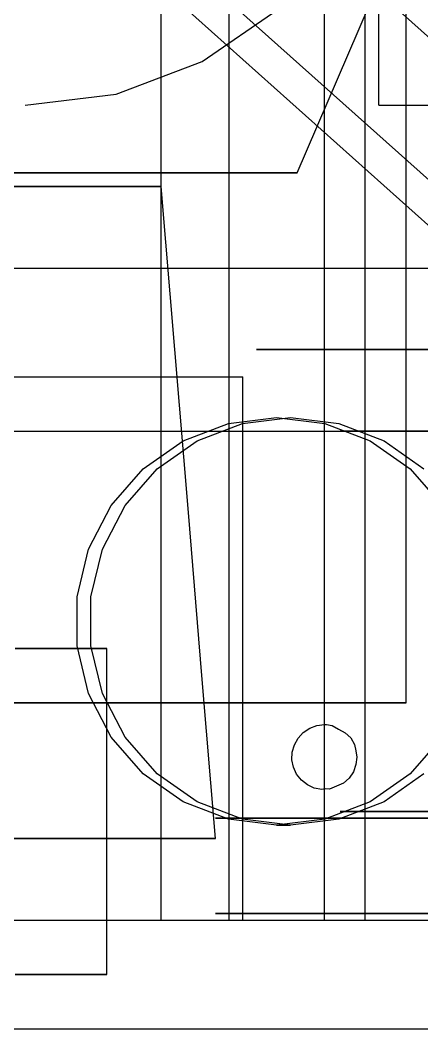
# Model space of a CAD drawing. Header units: millimetres. Extents: x -1355 to 669, y -1138 to 733.
# Drawn here: x 270.82 to 285.58, y 105 to 142.12 of the extents above; entities that cross this region are included whole.
import ezdxf

# ---------------------------------------------------------------- set-up
doc = ezdxf.new("R2010")
doc.units = ezdxf.units.MM
doc.layers.add('HIDDEN', color=8, linetype='Continuous')

msp = doc.modelspace()

# ---------------------------------------------------------------- linework, layer by layer
at = {"layer": 'HIDDEN'}
for points in [[(284, 139), (284, 181)], [(284, 139), (284, 181)], [(276, 109), (276, 173)], [(276, 109), (276, 173)], [(282, 109), (282, 173)], [(282, 109), (282, 173)], [(278.5, 109), (278.5, 161)], [(278.5, 109), (278.5, 161)], [(283.5, 109), (283.5, 161)], [(283.5, 109), (283.5, 161)], [(285, 117), (285, 153)], [(281.236, 145.627), (300.236, 128.627)], [(276.764, 144.373), (295.764, 127.373)], [(281, 136.5), (284, 143.5)], [(276.696, 142.739), (295.696, 125.739)], [(277.506, 140.604), (280.284, 142.521)], [(274.35, 139.407), (277.506, 140.604)], [(271, 139), (274.35, 139.407)], [(284, 139), (316, 139)], [(284, 139), (316, 139)], [(270.446, 136.5), (273.255, 136.5)], [(273.255, 136.5), (270.446, 136.5)], [(273.255, 136.5), (275.817, 136.5)], [(275.817, 136.5), (273.255, 136.5)], [(275.817, 136.5), (277.982, 136.5)], [(277.982, 136.5), (275.817, 136.5)], [(277.982, 136.5), (279.625, 136.5)], [(279.625, 136.5), (277.982, 136.5)], [(279.625, 136.5), (280.651, 136.5)], [(280.651, 136.5), (279.625, 136.5)], [(280.651, 136.5), (281, 136.5)], [(281, 136.5), (280.651, 136.5)], [(269.844, 136), (271.482, 136)], [(271.482, 136), (269.844, 136)], [(271.482, 136), (272.976, 136)], [(272.976, 136), (271.482, 136)], [(272.976, 136), (274.24, 136)], [(274.24, 136), (272.976, 136)], [(274.24, 136), (275.198, 136)], [(275.198, 136), (274.24, 136)], [(275.198, 136), (275.797, 136)], [(275.797, 136), (275.198, 136)], [(275.797, 136), (276, 136)], [(276, 136), (275.797, 136)], [(276.5, 130), (276, 136)], [(170, 133), (290, 133)], [(170, 133), (290, 133)], [(277, 124), (276.5, 130)], [(279.5, 130), (279.533, 130)], [(279.533, 130), (279.5, 130)], [(279.5, 130), (279.533, 130)], [(279.533, 130), (279.5, 130)], [(279.533, 130), (279.792, 130)], [(279.792, 130), (279.533, 130)], [(279.533, 130), (279.792, 130)], [(279.792, 130), (279.533, 130)], [(279.792, 130), (280.297, 130)], [(280.297, 130), (279.792, 130)], [(279.792, 130), (280.297, 130)], [(280.297, 130), (279.792, 130)], [(280.297, 130), (281.016, 130)], [(281.016, 130), (280.297, 130)], [(280.297, 130), (281.016, 130)], [(281.016, 130), (280.297, 130)], [(281.016, 130), (281.909, 130)], [(281.909, 130), (281.016, 130)], [(281.016, 130), (281.909, 130)], [(281.909, 130), (281.016, 130)], [(281.909, 130), (282.923, 130)], [(282.923, 130), (281.909, 130)], [(281.909, 130), (282.923, 130)], [(282.923, 130), (281.909, 130)], [(282.923, 130), (284, 130)], [(284, 130), (282.923, 130)], [(282.923, 130), (284, 130)], [(284, 130), (282.923, 130)], [(285.077, 130), (284, 130)], [(284, 130), (285.077, 130)], [(285.077, 130), (284, 130)], [(284, 130), (285.077, 130)], [(286.091, 130), (285.077, 130)], [(285.077, 130), (286.091, 130)], [(286.091, 130), (285.077, 130)], [(285.077, 130), (286.091, 130)], [(263, 129), (279, 129)], [(263, 129), (279, 129)], [(279, 109), (279, 129)], [(279, 109), (279, 129)], [(278.476, 127.282), (280.245, 127.5)], [(278.986, 127.282), (280.755, 127.5)], [(280.245, 127.5), (282.014, 127.282)], [(280.755, 127.5), (282.524, 127.282)], [(170, 127), (290, 127)], [(170, 127), (290, 127)], [(276.81, 126.641), (278.476, 127.282)], [(277.32, 126.641), (278.986, 127.282)], [(282.014, 127.282), (283.68, 126.641)], [(282.524, 127.282), (284.19, 126.641)], [(282.583, 127), (282.647, 127)], [(282.592, 127), (282.583, 127)], [(282.781, 127), (282.592, 127)], [(282.647, 127), (282.942, 127)], [(283.202, 127), (282.781, 127)], [(282.942, 127), (283.46, 127)], [(283.831, 127), (283.202, 127)], [(283.46, 127), (284.172, 127)], [(284.632, 127), (283.831, 127)], [(284.172, 127), (285.035, 127)], [(285.558, 127), (284.632, 127)], [(285.035, 127), (286, 127)], [(286.555, 127), (285.558, 127)], [(275.344, 125.614), (276.81, 126.641)], [(275.854, 125.614), (277.32, 126.641)], [(283.68, 126.641), (285.146, 125.614)], [(284.19, 126.641), (285.656, 125.614)], [(274.162, 124.26), (275.344, 125.614)], [(274.672, 124.26), (275.854, 125.614)], [(285.146, 125.614), (286.328, 124.26)], [(273.334, 122.66), (274.162, 124.26)], [(273.844, 122.66), (274.672, 124.26)], [(277.5, 118), (277, 124)], [(272.908, 120.904), (273.334, 122.66)], [(273.418, 120.904), (273.844, 122.66)], [(272.908, 119.096), (272.908, 120.904)], [(273.418, 119.096), (273.418, 120.904)], [(270.638, 119), (271.362, 119)], [(271.362, 119), (270.638, 119)], [(271.362, 119), (272.064, 119)], [(272.064, 119), (271.362, 119)], [(272.064, 119), (272.704, 119)], [(272.704, 119), (272.064, 119)], [(272.704, 119), (273.246, 119)], [(273.246, 119), (272.704, 119)], [(273.334, 117.34), (272.908, 119.096)], [(273.246, 119), (273.656, 119)], [(273.656, 119), (273.246, 119)], [(273.844, 117.34), (273.418, 119.096)], [(273.656, 119), (273.913, 119)], [(273.913, 119), (273.656, 119)], [(273.913, 119), (274, 119)], [(274, 119), (273.913, 119)], [(274, 107), (274, 119)], [(278, 112), (277.5, 118)], [(274.162, 115.74), (273.334, 117.34)], [(274.672, 115.74), (273.844, 117.34)], [(269.312, 117), (272.688, 117)], [(272.688, 117), (269.312, 117)], [(272.688, 117), (275.964, 117)], [(275.964, 117), (272.688, 117)], [(275.964, 117), (278.953, 117)], [(278.953, 117), (275.964, 117)], [(278.953, 117), (281.479, 117)], [(281.479, 117), (278.953, 117)], [(281.479, 117), (283.396, 117)], [(283.396, 117), (281.479, 117)], [(283.396, 117), (284.593, 117)], [(284.593, 117), (283.396, 117)], [(284.593, 117), (285, 117)], [(285, 117), (284.593, 117)], [(281.033, 115.701), (281.224, 115.908)], [(281.224, 115.908), (281.458, 116.065)], [(281.458, 116.065), (281.721, 116.164)], [(281.721, 116.164), (282, 116.198)], [(282, 116.198), (282.082, 116.196)], [(282.082, 116.196), (282.279, 116.163)], [(282.279, 116.163), (282.52, 116.025)], [(282.52, 116.025), (282.767, 115.893)], [(282.767, 115.893), (282.968, 115.707)], [(275.344, 114.386), (274.162, 115.74)], [(275.854, 114.386), (274.672, 115.74)], [(280.896, 115.455), (281.033, 115.701)], [(282.968, 115.707), (283.105, 115.462)], [(283.105, 115.462), (283.156, 115.233)], [(286.328, 115.74), (285.146, 114.386)], [(280.808, 114.902), (280.82, 115.183)], [(280.82, 115.183), (280.896, 115.455)], [(283.156, 115.233), (283.195, 115)], [(280.863, 114.626), (280.808, 114.902)], [(283.151, 114.725), (283.065, 114.46)], [(283.195, 115), (283.151, 114.725)], [(276.81, 113.359), (275.344, 114.386)], [(277.32, 113.359), (275.854, 114.386)], [(280.98, 114.371), (280.863, 114.626)], [(281.153, 114.15), (280.98, 114.371)], [(283.065, 114.46), (282.908, 114.225)], [(285.146, 114.386), (283.68, 113.359)], [(285.656, 114.386), (284.19, 113.359)], [(281.373, 113.977), (281.153, 114.15)], [(281.628, 113.859), (281.373, 113.977)], [(282.697, 114.043), (282.439, 113.933)], [(282.908, 114.225), (282.697, 114.043)], [(281.904, 113.805), (281.628, 113.859)], [(282.022, 113.83), (281.904, 113.805)], [(282.185, 113.817), (282.022, 113.83)], [(282.439, 113.933), (282.185, 113.817)], [(278.476, 112.718), (276.81, 113.359)], [(278.986, 112.718), (277.32, 113.359)], [(283.68, 113.359), (282.014, 112.718)], [(284.19, 113.359), (282.524, 112.718)], [(282.583, 113), (282.647, 113)], [(282.592, 113), (282.583, 113)], [(282.781, 113), (282.592, 113)], [(282.647, 113), (282.942, 113)], [(283.202, 113), (282.781, 113)], [(282.942, 113), (283.46, 113)], [(283.831, 113), (283.202, 113)], [(283.46, 113), (284.172, 113)], [(284.632, 113), (283.831, 113)], [(284.172, 113), (285.035, 113)], [(285.558, 113), (284.632, 113)], [(285.035, 113), (286, 113)], [(286.555, 113), (285.558, 113)], [(278, 112.75), (278.412, 112.75)], [(278.06, 112.75), (278, 112.75)], [(279.273, 112.75), (278.06, 112.75)], [(278.412, 112.75), (280.31, 112.75)], [(280.245, 112.5), (278.476, 112.718)], [(280.755, 112.5), (278.986, 112.718)], [(281.982, 112.75), (279.273, 112.75)], [(282.014, 112.718), (280.245, 112.5)], [(280.245, 112.5), (280.755, 112.5)], [(280.31, 112.75), (283.642, 112.75)], [(282.524, 112.718), (280.755, 112.5)], [(286.028, 112.75), (281.982, 112.75)], [(283, 112.75), (283.078, 112.75)], [(283.272, 112.75), (283, 112.75)], [(283.078, 112.75), (284.157, 112.75)], [(284.729, 112.75), (283.272, 112.75)], [(283.642, 112.75), (288.216, 112.75)], [(284.157, 112.75), (286.448, 112.75)], [(287.365, 112.75), (284.729, 112.75)], [(270.085, 112), (272.191, 112)], [(272.191, 112), (270.085, 112)], [(272.191, 112), (274.113, 112)], [(274.113, 112), (272.191, 112)], [(274.113, 112), (275.737, 112)], [(275.737, 112), (274.113, 112)], [(275.737, 112), (276.969, 112)], [(276.969, 112), (275.737, 112)], [(276.969, 112), (277.738, 112)], [(277.738, 112), (276.969, 112)], [(277.738, 112), (278, 112)], [(278, 112), (277.738, 112)], [(278, 109.25), (278.412, 109.25)], [(278.06, 109.25), (278, 109.25)], [(279.273, 109.25), (278.06, 109.25)], [(278.412, 109.25), (280.31, 109.25)], [(281.982, 109.25), (279.273, 109.25)], [(280.31, 109.25), (283.642, 109.25)], [(286.028, 109.25), (281.982, 109.25)], [(283, 109.25), (283.078, 109.25)], [(283.272, 109.25), (283, 109.25)], [(283.078, 109.25), (284.157, 109.25)], [(284.729, 109.25), (283.272, 109.25)], [(283.642, 109.25), (288.216, 109.25)], [(284.157, 109.25), (286.448, 109.25)], [(287.365, 109.25), (284.729, 109.25)], [(250, 109), (360, 109)], [(250, 109), (360, 109)], [(253, 109), (357, 109)], [(253, 109), (357, 109)], [(253, 109), (357, 109)], [(253, 109), (357, 109)], [(263, 109), (279, 109)], [(263, 109), (279, 109)], [(276, 109), (282, 109)], [(276, 109), (282, 109)], [(278.5, 109), (283.5, 109)], [(278.5, 109), (283.5, 109)], [(270.638, 107), (271.362, 107)], [(271.362, 107), (270.638, 107)], [(271.362, 107), (272.064, 107)], [(272.064, 107), (271.362, 107)], [(272.064, 107), (272.704, 107)], [(272.704, 107), (272.064, 107)], [(272.704, 107), (273.246, 107)], [(273.246, 107), (272.704, 107)], [(273.246, 107), (273.656, 107)], [(273.656, 107), (273.246, 107)], [(273.656, 107), (273.913, 107)], [(273.913, 107), (273.656, 107)], [(273.913, 107), (274, 107)], [(274, 107), (273.913, 107)], [(250, 105), (360, 105)], [(250, 105), (360, 105)]]:
    msp.add_lwpolyline(points, dxfattribs=at)

doc.saveas('drawing.dxf')
